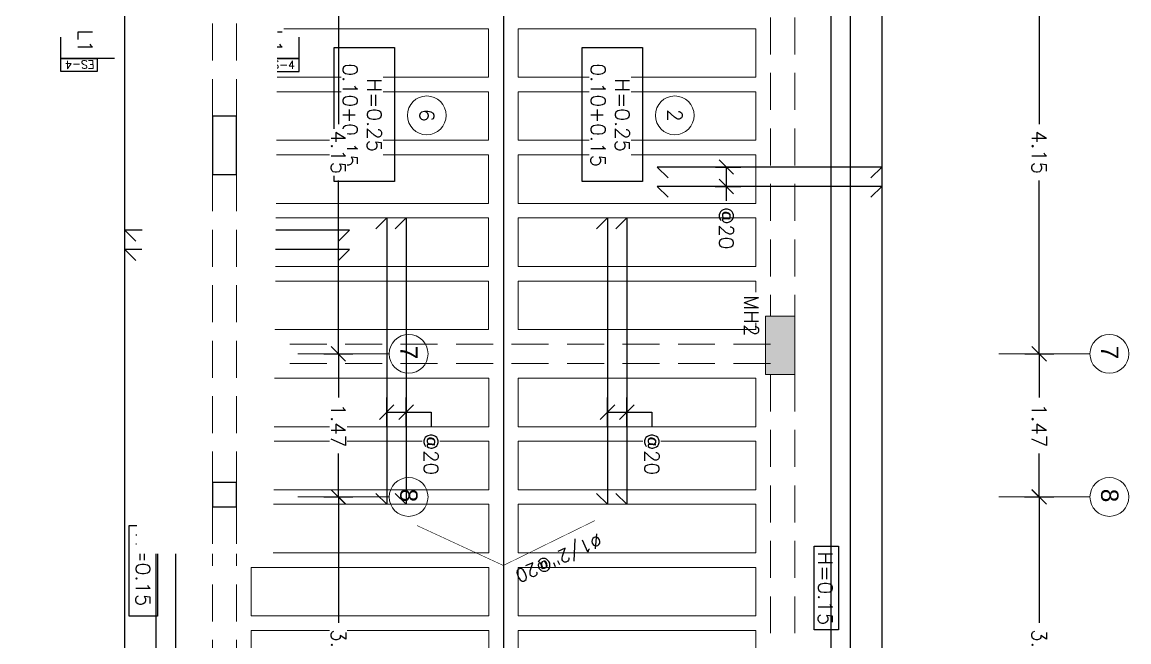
# Model space of a CAD drawing. Header units: metres. Extents: x -44 to 358, y -246 to 48.
# Drawn here: x 160.66 to 172.06, y -194.95 to -188.57 of the extents above; entities that cross this region are included whole.
import ezdxf
from ezdxf.enums import TextEntityAlignment as Align

# ---------------------------------------------------------------- set-up
doc = ezdxf.new("R2010")
doc.units = ezdxf.units.M
doc.header["$LTSCALE"] = 0.3
doc.header["$PDMODE"] = 3
doc.linetypes.add('Grid Line 1_2_', pattern=[22.225, 12.7, -3.175, 3.175, -3.175])
doc.linetypes.add('HIDDEN', pattern=[9.525, 6.35, -3.175])
for name, color, linetype, lineweight in [('0-S-GRID', 1, 'Continuous', 9), ('0-S-GRID-IDEN', 1, 'Continuous', 9), ('BOVEDILLA', 8, 'Continuous', 5), ('Columnas', 7, 'Continuous', 18), ('VIGAS', 1, 'HIDDEN', 15)]:
    doc.layers.add(name, color=color, linetype=linetype, lineweight=lineweight)
for name, color, linetype in [('ACERO', 5, 'Continuous'), ('BP', 3, 'Continuous'), ('DIMCOL', 4, 'Continuous'), ('DIMTEXTO', 4, 'Continuous'), ('HATCH', 8, 'Continuous'), ('REBAR', 5, 'Continuous'), ('TEXTOS', 4, 'Continuous')]:
    doc.layers.add(name, color=color, linetype=linetype)
doc.styles.add('Arial_2', font='arial.ttf', dxfattribs={"height": 0.2})
doc.styles.add('SMPLEX', font='simplex.shx')
doc.dimstyles.new('DIM-75', dxfattribs={"dimscale": 0.75, "dimtxt": 0.2, "dimasz": 0.2, "dimexe": 0.2, "dimexo": 0.2, "dimgap": 0.1, "dimtad": 0, "dimtih": 1, "dimtoh": 1, "dimzin": 0, "dimdsep": 46, "dimtxsty": 'SMPLEX', "dimblk1": 'OBLIQUE', "dimblk2": 'OBLIQUE', "dimsah": 1, "dimcen": 0.2, "dimclrd": 4, "dimclre": 4, "dimclrt": 4, "dimadec": 0, "dimazin": 0, "dimtfac": 1, "dimtmove": 0, "dimatfit": 3, "dimldrblk": 'OBLIQUE', "dimfxl": 0.2, "dimfxlon": 1, "dimtfill": 1, "dimtolj": 1, "dimtzin": 0, "dimarcsym": 0})

# ---------------------------------------------------------------- blocks, each defined once
blk = doc.blocks.new('_OBLIQUE')
at = {"color": 0, "linetype": 'ByBlock'}
blk.add_line((-0.5, -0.5), (0.5, 0.5), dxfattribs=at)
blk = doc.blocks.new('*D1822')
at = {"layer": 'DEFPOINTS', "color": 0, "ltscale": 0.05, "transparency": 16777216}
for p in [(121.919, -17.509), (117.768, -17.925), (121.919, -17.925)]:
    blk.add_point(p, dxfattribs=at)
at = {"layer": 'DIMTEXTO', "color": 4, "lineweight": -2, "ltscale": 0.05, "transparency": 16777216}
for p, q in [((117.768, -17.659), (117.768, -17.359)), ((121.919, -17.659), (121.919, -17.359)), ((117.768, -17.509), (119.554, -17.509)), ((121.919, -17.509), (120.133, -17.509))]:
    blk.add_line(p, q, dxfattribs=at)
at = {"layer": 'DIMTEXTO', "color": 4, "lineweight": -2, "ltscale": 0.05, "transparency": 16777216, "xscale": 0.15, "yscale": 0.15, "zscale": 0.15, "rotation": 180}
blk.add_blockref('_OBLIQUE', (117.768, -17.509), dxfattribs=at)
at = {"layer": 'DIMTEXTO', "color": 4, "lineweight": -2, "ltscale": 0.05, "transparency": 16777216, "xscale": 0.15, "yscale": 0.15, "zscale": 0.15}
blk.add_blockref('_OBLIQUE', (121.919, -17.509), dxfattribs=at)
at = {"layer": 'DIMTEXTO', "color": 4, "ltscale": 0.05, "transparency": 16777216, "insert": (119.843, -17.509), "char_height": 0.15, "attachment_point": 5, "style": 'SMPLEX', "bg_fill": 3, "box_fill_scale": 1.1, "bg_fill_color": 256, "bg_fill_true_color": 13158600, "bg_fill_transparency": 0}
blk.add_mtext('\\A1;4.15', dxfattribs=at)
blk = doc.blocks.new('*D1823')
at = {"layer": 'DEFPOINTS', "color": 0, "ltscale": 0.2, "transparency": 16777216}
for p in [(123.393, -17.509), (121.919, -17.925), (123.393, -17.925)]:
    blk.add_point(p, dxfattribs=at)
at = {"layer": 'DIMTEXTO', "color": 4, "lineweight": -2, "ltscale": 0.2, "transparency": 16777216}
for p, q in [((121.919, -17.659), (121.919, -17.359)), ((123.393, -17.659), (123.393, -17.359)), ((121.919, -17.509), (122.367, -17.509)), ((123.393, -17.509), (122.945, -17.509))]:
    blk.add_line(p, q, dxfattribs=at)
at = {"layer": 'DIMTEXTO', "color": 4, "lineweight": -2, "ltscale": 0.2, "transparency": 16777216, "xscale": 0.15, "yscale": 0.15, "zscale": 0.15, "rotation": 180}
blk.add_blockref('_OBLIQUE', (121.919, -17.509), dxfattribs=at)
at = {"layer": 'DIMTEXTO', "color": 4, "lineweight": -2, "ltscale": 0.2, "transparency": 16777216, "xscale": 0.15, "yscale": 0.15, "zscale": 0.15}
blk.add_blockref('_OBLIQUE', (123.393, -17.509), dxfattribs=at)
at = {"layer": 'DIMTEXTO', "color": 4, "ltscale": 0.2, "transparency": 16777216, "insert": (122.656, -17.509), "char_height": 0.15, "attachment_point": 5, "style": 'SMPLEX', "bg_fill": 3, "box_fill_scale": 1.1, "bg_fill_color": 256, "bg_fill_true_color": 13158600, "bg_fill_transparency": 0}
blk.add_mtext('\\A1;1.47', dxfattribs=at)
blk = doc.blocks.new('*D1824')
at = {"layer": 'DEFPOINTS', "color": 0, "ltscale": 0.2, "transparency": 16777216}
for p in [(126.568, -17.509), (123.393, -17.925), (126.568, -17.925)]:
    blk.add_point(p, dxfattribs=at)
at = {"layer": 'DIMTEXTO', "color": 4, "lineweight": -2, "ltscale": 0.2, "transparency": 16777216}
for p, q in [((123.393, -17.659), (123.393, -17.359)), ((126.568, -17.659), (126.568, -17.359)), ((123.393, -17.509), (124.691, -17.509)), ((126.568, -17.509), (125.27, -17.509))]:
    blk.add_line(p, q, dxfattribs=at)
at = {"layer": 'DIMTEXTO', "color": 4, "lineweight": -2, "ltscale": 0.2, "transparency": 16777216, "xscale": 0.15, "yscale": 0.15, "zscale": 0.15, "rotation": 180}
blk.add_blockref('_OBLIQUE', (123.393, -17.509), dxfattribs=at)
at = {"layer": 'DIMTEXTO', "color": 4, "lineweight": -2, "ltscale": 0.2, "transparency": 16777216, "xscale": 0.15, "yscale": 0.15, "zscale": 0.15}
blk.add_blockref('_OBLIQUE', (126.568, -17.509), dxfattribs=at)
at = {"layer": 'DIMTEXTO', "color": 4, "ltscale": 0.2, "transparency": 16777216, "insert": (124.981, -17.509), "char_height": 0.15, "attachment_point": 5, "style": 'SMPLEX', "bg_fill": 3, "box_fill_scale": 1.1, "bg_fill_color": 256, "bg_fill_true_color": 13158600, "bg_fill_transparency": 0}
blk.add_mtext('\\A1;3.18', dxfattribs=at)
blk = doc.blocks.new('A$C29cb555f')
at = {"layer": 'HATCH'}
h = blk.add_hatch(color=256, dxfattribs=at)
h.dxf.hatch_style = 1
h.paths.add_polyline_path([(14.263, 20.208), (14.263, 19.908), (14.863, 19.908), (14.863, 20.208)])
h = blk.add_hatch(color=256, dxfattribs=at)
h.dxf.hatch_style = 1
h.paths.add_polyline_path([(12.201, 14.458), (12.201, 14.208), (12.801, 14.208), (12.801, 14.458)])
h = blk.add_hatch(color=256, dxfattribs=at)
h.dxf.hatch_style = 1
h.paths.add_polyline_path([(15.976, 14.208), (16.226, 14.208), (16.226, 14.458), (15.976, 14.458)])
at = {"layer": 'Columnas'}
for points in [[(14.263, 20.208), (14.263, 19.908), (14.863, 19.908), (14.863, 20.208)], [(12.201, 14.458), (12.201, 14.208), (12.801, 14.208), (12.801, 14.458)], [(15.976, 14.208), (16.226, 14.208), (16.226, 14.458), (15.976, 14.458)]]:
    blk.add_lwpolyline(points, close=True, dxfattribs=at)
at = {"layer": 'DIMTEXTO', "ltscale": 0.2, "char_height": 0.15, "attachment_point": 1, "style": 'SMPLEX', "bg_fill": 3, "box_fill_scale": 1.2, "bg_fill_color": 256, "bg_fill_transparency": 0}
for s, insert in [('C4', (12.412, 14.104)), ('C5', (15.976, 14.104))]:
    blk.add_mtext_dynamic_manual_height_columns(s, width=0.23091, gutter_width=0.25, heights=[0], dxfattribs=dict(at, insert=insert))
at = {"layer": 'DIMTEXTO', "ltscale": 0.2, "insert": (14.047, 19.836), "char_height": 0.15, "attachment_point": 1, "style": 'SMPLEX', "bg_fill": 3, "box_fill_scale": 1.2, "bg_fill_color": 256, "bg_fill_transparency": 0}
blk.add_mtext_dynamic_manual_height_columns('MH2', width=0.25407, gutter_width=0.25, heights=[0], dxfattribs=at)
blk = doc.blocks.new('*D1842')
at = {"layer": 'DEFPOINTS', "color": 0, "transparency": 16777216}
for p in [(119.994, -20.733), (119.994, -20.994), (120.194, -20.999)]:
    blk.add_point(p, dxfattribs=at)
at = {"layer": 'DIMTEXTO', "color": 4, "lineweight": -2, "transparency": 16777216}
for p, q in [((119.994, -20.844), (119.994, -20.583)), ((120.194, -20.849), (120.194, -20.583)), ((119.994, -20.733), (120.194, -20.733)), ((120.194, -20.733), (120.344, -20.733))]:
    blk.add_line(p, q, dxfattribs=at)
at = {"layer": 'DIMTEXTO', "color": 4, "lineweight": -2, "transparency": 16777216, "xscale": 0.15, "yscale": 0.15, "zscale": 0.15, "rotation": 180}
blk.add_blockref('_OBLIQUE', (119.994, -20.733), dxfattribs=at)
at = {"layer": 'DIMTEXTO', "color": 4, "lineweight": -2, "transparency": 16777216, "xscale": 0.15, "yscale": 0.15, "zscale": 0.15}
blk.add_blockref('_OBLIQUE', (120.194, -20.733), dxfattribs=at)
at = {"layer": 'DIMTEXTO', "color": 4, "transparency": 16777216, "insert": (120.626, -20.733), "char_height": 0.15, "attachment_point": 5, "style": 'SMPLEX', "bg_fill": 3, "box_fill_scale": 1.1, "bg_fill_color": 256, "bg_fill_true_color": 13158600, "bg_fill_transparency": 0}
blk.add_mtext('\\A1;@20', dxfattribs=at)
blk = doc.blocks.new('*U1853')
at = {"layer": 'BOVEDILLA'}
blk.add_lwpolyline([(-0.25, 1.224), (0.25, 1.224), (0.25, -1.224), (-0.25, -1.224)], close=True, dxfattribs=at)
blk = doc.blocks.new('*U1854')
at = {"layer": 'BOVEDILLA', "color": 0, "linetype": 'ByBlock', "lineweight": -2, "transparency": 16777216}
for p in [(0, 0), (0.65, 0), (1.3, 0), (1.95, 0), (2.6, 0), (3.25, 0), (3.9, 0), (4.55, 0), (5.2, 0), (5.85, 0), (6.5, 0), (7.15, 0)]:
    blk.add_blockref('*U1853', p, dxfattribs=at)
blk = doc.blocks.new('*U1855')
at = {"layer": 'BOVEDILLA'}
blk.add_lwpolyline([(-0.25, 1.224), (0.25, 1.224), (0.25, -1.224), (-0.25, -1.224)], close=True, dxfattribs=at)
blk = doc.blocks.new('*U1856')
at = {"layer": 'BOVEDILLA', "color": 0, "linetype": 'ByBlock', "lineweight": -2, "transparency": 16777216}
for p in [(0, 0), (0.65, 0), (1.3, 0), (1.95, 0), (2.6, 0), (3.25, 0), (3.9, 0), (4.55, 0), (5.2, 0), (5.85, 0), (6.5, 0), (7.15, 0), (7.8, 0)]:
    blk.add_blockref('*U1855', p, dxfattribs=at)
blk = doc.blocks.new('*D1857')
at = {"layer": 'DEFPOINTS', "color": 0, "transparency": 16777216}
for p in [(120.644, -26.219), (120.644, -26.481), (120.844, -26.485)]:
    blk.add_point(p, dxfattribs=at)
at = {"layer": 'DIMTEXTO', "color": 4, "lineweight": -2, "transparency": 16777216}
for p, q in [((120.644, -26.331), (120.644, -26.069)), ((120.844, -26.335), (120.844, -26.069)), ((120.644, -26.219), (120.844, -26.219)), ((120.844, -26.219), (120.994, -26.219))]:
    blk.add_line(p, q, dxfattribs=at)
at = {"layer": 'DIMTEXTO', "color": 4, "lineweight": -2, "transparency": 16777216, "xscale": 0.15, "yscale": 0.15, "zscale": 0.15, "rotation": 180}
blk.add_blockref('_OBLIQUE', (120.644, -26.219), dxfattribs=at)
at = {"layer": 'DIMTEXTO', "color": 4, "lineweight": -2, "transparency": 16777216, "xscale": 0.15, "yscale": 0.15, "zscale": 0.15}
blk.add_blockref('_OBLIQUE', (120.844, -26.219), dxfattribs=at)
at = {"layer": 'DIMTEXTO', "color": 4, "transparency": 16777216, "insert": (121.277, -26.219), "char_height": 0.15, "attachment_point": 5, "style": 'SMPLEX', "bg_fill": 3, "box_fill_scale": 1.1, "bg_fill_color": 256, "bg_fill_true_color": 13158600, "bg_fill_transparency": 0}
blk.add_mtext('\\A1;@20', dxfattribs=at)
blk = doc.blocks.new('*D1860')
at = {"layer": 'DEFPOINTS', "color": 0, "transparency": 16777216}
for p in [(123.053, -24.032), (122.52, -24.232), (123.053, -24.232)]:
    blk.add_point(p, dxfattribs=at)
at = {"layer": 'DIMTEXTO', "color": 4, "lineweight": -2, "transparency": 16777216}
for p, q in [((122.52, -24.032), (122.52, -23.775)), ((122.52, -23.775), (122.67, -23.775)), ((122.67, -24.032), (122.37, -24.032)), ((122.52, -24.232), (122.52, -24.032)), ((122.67, -24.232), (122.37, -24.232))]:
    blk.add_line(p, q, dxfattribs=at)
at = {"layer": 'DIMTEXTO', "color": 4, "lineweight": -2, "transparency": 16777216, "xscale": 0.15, "yscale": 0.15, "zscale": 0.15}
for p, rotation in [((122.52, -24.032), 90), ((122.52, -24.232), 270)]:
    blk.add_blockref('_OBLIQUE', p, dxfattribs=dict(at, rotation=rotation))
at = {"layer": 'DIMTEXTO', "color": 4, "transparency": 16777216, "insert": (122.952, -23.775), "char_height": 0.15, "attachment_point": 5, "style": 'SMPLEX', "bg_fill": 3, "box_fill_scale": 1.1, "bg_fill_color": 256, "bg_fill_true_color": 13158600, "bg_fill_transparency": 0}
blk.add_mtext('\\A1;@20', dxfattribs=at)
blk = doc.blocks.new('*D1861')
at = {"layer": 'DEFPOINTS', "color": 0, "transparency": 16777216}
for p in [(123.053, -21.757), (122.52, -21.957), (123.053, -21.957)]:
    blk.add_point(p, dxfattribs=at)
at = {"layer": 'DIMTEXTO', "color": 4, "lineweight": -2, "transparency": 16777216}
for p, q in [((122.52, -21.757), (122.52, -21.5)), ((122.52, -21.5), (122.67, -21.5)), ((122.67, -21.757), (122.37, -21.757)), ((122.52, -21.957), (122.52, -21.757)), ((122.67, -21.957), (122.37, -21.957))]:
    blk.add_line(p, q, dxfattribs=at)
at = {"layer": 'DIMTEXTO', "color": 4, "lineweight": -2, "transparency": 16777216, "xscale": 0.15, "yscale": 0.15, "zscale": 0.15}
for p, rotation in [((122.52, -21.757), 90), ((122.52, -21.957), 270)]:
    blk.add_blockref('_OBLIQUE', p, dxfattribs=dict(at, rotation=rotation))
at = {"layer": 'DIMTEXTO', "color": 4, "transparency": 16777216, "insert": (122.952, -21.5), "char_height": 0.15, "attachment_point": 5, "style": 'SMPLEX', "bg_fill": 3, "box_fill_scale": 1.1, "bg_fill_color": 256, "bg_fill_true_color": 13158600, "bg_fill_transparency": 0}
blk.add_mtext('\\A1;@20', dxfattribs=at)
blk = doc.blocks.new('*D1948')
at = {"layer": 'DEFPOINTS', "color": 0, "ltscale": 0.05, "transparency": 16777216}
for p in [(79.567, -24.729), (75.416, -25.146), (79.567, -25.146)]:
    blk.add_point(p, dxfattribs=at)
at = {"layer": 'DIMTEXTO', "color": 4, "lineweight": -2, "ltscale": 0.05, "transparency": 16777216}
for p, q in [((75.416, -24.879), (75.416, -24.579)), ((79.567, -24.879), (79.567, -24.579)), ((75.416, -24.729), (77.202, -24.729)), ((79.567, -24.729), (77.781, -24.729))]:
    blk.add_line(p, q, dxfattribs=at)
at = {"layer": 'DIMTEXTO', "color": 4, "lineweight": -2, "ltscale": 0.05, "transparency": 16777216, "xscale": 0.15, "yscale": 0.15, "zscale": 0.15, "rotation": 180}
blk.add_blockref('_OBLIQUE', (75.416, -24.729), dxfattribs=at)
at = {"layer": 'DIMTEXTO', "color": 4, "lineweight": -2, "ltscale": 0.05, "transparency": 16777216, "xscale": 0.15, "yscale": 0.15, "zscale": 0.15}
blk.add_blockref('_OBLIQUE', (79.567, -24.729), dxfattribs=at)
at = {"layer": 'DIMTEXTO', "color": 4, "ltscale": 0.05, "transparency": 16777216, "insert": (77.491, -24.729), "char_height": 0.15, "attachment_point": 5, "style": 'SMPLEX', "bg_fill": 3, "box_fill_scale": 1.1, "bg_fill_color": 256, "bg_fill_true_color": 13158600, "bg_fill_transparency": 0}
blk.add_mtext('\\A1;4.15', dxfattribs=at)
blk = doc.blocks.new('*D1944')
at = {"layer": 'DEFPOINTS', "color": 0, "ltscale": 0.2, "transparency": 16777216}
for p in [(81.041, -24.729), (79.567, -25.146), (81.041, -25.146)]:
    blk.add_point(p, dxfattribs=at)
at = {"layer": 'DIMTEXTO', "color": 4, "lineweight": -2, "ltscale": 0.2, "transparency": 16777216}
for p, q in [((79.567, -24.879), (79.567, -24.579)), ((81.041, -24.879), (81.041, -24.579)), ((79.567, -24.729), (80.015, -24.729)), ((81.041, -24.729), (80.593, -24.729))]:
    blk.add_line(p, q, dxfattribs=at)
at = {"layer": 'DIMTEXTO', "color": 4, "lineweight": -2, "ltscale": 0.2, "transparency": 16777216, "xscale": 0.15, "yscale": 0.15, "zscale": 0.15, "rotation": 180}
blk.add_blockref('_OBLIQUE', (79.567, -24.729), dxfattribs=at)
at = {"layer": 'DIMTEXTO', "color": 4, "lineweight": -2, "ltscale": 0.2, "transparency": 16777216, "xscale": 0.15, "yscale": 0.15, "zscale": 0.15}
blk.add_blockref('_OBLIQUE', (81.041, -24.729), dxfattribs=at)
at = {"layer": 'DIMTEXTO', "color": 4, "ltscale": 0.2, "transparency": 16777216, "insert": (80.304, -24.729), "char_height": 0.15, "attachment_point": 5, "style": 'SMPLEX', "bg_fill": 3, "box_fill_scale": 1.1, "bg_fill_color": 256, "bg_fill_true_color": 13158600, "bg_fill_transparency": 0}
blk.add_mtext('\\A1;1.47', dxfattribs=at)
blk = doc.blocks.new('*D1945')
at = {"layer": 'DEFPOINTS', "color": 0, "ltscale": 0.2, "transparency": 16777216}
for p in [(84.216, -24.729), (81.041, -25.146), (84.216, -25.146)]:
    blk.add_point(p, dxfattribs=at)
at = {"layer": 'DIMTEXTO', "color": 4, "lineweight": -2, "ltscale": 0.2, "transparency": 16777216}
for p, q in [((81.041, -24.879), (81.041, -24.579)), ((84.216, -24.879), (84.216, -24.579)), ((81.041, -24.729), (82.339, -24.729)), ((84.216, -24.729), (82.918, -24.729))]:
    blk.add_line(p, q, dxfattribs=at)
at = {"layer": 'DIMTEXTO', "color": 4, "lineweight": -2, "ltscale": 0.2, "transparency": 16777216, "xscale": 0.15, "yscale": 0.15, "zscale": 0.15, "rotation": 180}
blk.add_blockref('_OBLIQUE', (81.041, -24.729), dxfattribs=at)
at = {"layer": 'DIMTEXTO', "color": 4, "lineweight": -2, "ltscale": 0.2, "transparency": 16777216, "xscale": 0.15, "yscale": 0.15, "zscale": 0.15}
blk.add_blockref('_OBLIQUE', (84.216, -24.729), dxfattribs=at)
at = {"layer": 'DIMTEXTO', "color": 4, "ltscale": 0.2, "transparency": 16777216, "insert": (82.629, -24.729), "char_height": 0.15, "attachment_point": 5, "style": 'SMPLEX', "bg_fill": 3, "box_fill_scale": 1.1, "bg_fill_color": 256, "bg_fill_true_color": 13158600, "bg_fill_transparency": 0}
blk.add_mtext('\\A1;3.18', dxfattribs=at)
blk = doc.blocks.new('A$Cefc2a90e')
at = {"layer": '0-S-GRID', "linetype": 'Grid Line 1_2_'}
for p, q in [((9.735, 24.643), (9.735, 23.703)), ((9.735, 24.643), (9.735, 23.703)), ((11.209, 24.643), (11.209, 23.703)), ((11.209, 24.643), (11.209, 23.703))]:
    blk.add_line(p, q, dxfattribs=at)
at = {"layer": '0-S-GRID-IDEN'}
for centre in [(9.735, 24.843), (11.209, 24.843)]:
    blk.add_circle(centre, 0.2, dxfattribs=at)
at = {"layer": 'ACERO'}
blk.add_line((29.315, 22.175), (2.596, 22.175), dxfattribs=at)
at = {"layer": 'BP', "ltscale": 0.2}
for p, q in [((1.984, 22.499), (30.034, 22.499)), ((5.884, 18.599), (20.684, 18.599)), ((16.731, 14.699), (1.984, 14.699))]:
    blk.add_line(p, q, dxfattribs=at)
at = {"layer": 'VIGAS', "ltscale": 0.2}
for p, q in [((3.984, 21.601), (9.347, 21.601)), ((9.947, 21.601), (18.484, 21.601)), ((3.984, 21.351), (9.347, 21.351)), ((9.635, 21.351), (9.635, 15.851)), ((9.835, 21.351), (9.835, 15.851)), ((9.947, 21.351), (18.484, 21.351)), ((7.285, 15.851), (3.984, 15.851)), ((17.634, 15.851), (7.885, 15.851)), ((7.285, 15.601), (3.984, 15.601)), ((17.634, 15.601), (7.885, 15.601))]:
    blk.add_line(p, q, dxfattribs=at)
at = {"layer": 'DIMTEXTO', "char_height": 0.179, "width": 0.16835, "attachment_point": 3, "style": 'Arial_2'}
for s, insert in [('7', (9.789, 24.936)), ('8', (11.264, 24.936))]:
    blk.add_mtext(s, dxfattribs=dict(at, insert=insert))
at = {"layer": 'DIMTEXTO', "color": 4, "insert": (12.153, 21.916), "char_height": 0.15, "attachment_point": 5, "rotation": 0, "style": 'SMPLEX', "bg_fill": 3, "box_fill_scale": 1.1, "bg_fill_color": 256, "bg_fill_true_color": 13158600, "bg_fill_transparency": 0}
blk.add_mtext('\\A1;H=0.15', dxfattribs=at)
at = {"layer": 'ACERO'}
blk.add_line((29.315, 21.975), (2.596, 21.975), dxfattribs=at)
at = {"layer": 'DIMTEXTO', "color": 4}
blk.add_lwpolyline([(11.717, 22.051), (12.577, 22.051), (12.577, 21.802), (11.717, 21.802)], close=True, dxfattribs=at)
at = {"layer": 'DIMTEXTO', "ltscale": 0.2}
blk.add_blockref('A$C29cb555f', (-4.916, 1.393), dxfattribs=at)
at = {"layer": 'DIMTEXTO', "color": 1, "ltscale": 0.05}
dim = blk.add_linear_dim(base=(9.735, 24.12), p1=(5.584, 23.703), p2=(9.735, 23.703), dimstyle='DIM-75', override={"dimtmove": 1}, dxfattribs=at)
dim.commit()
dim.dimension.update_dxf_attribs({"geometry": '*D1822', "text_midpoint": (7.66, 24.12), "insert": (-112.184, 41.629)})
at = {"layer": '0-S-GRID-IDEN'}
for centre in [(7.278, 20.365), (7.278, 17.81)]:
    blk.add_circle(centre, 0.2, dxfattribs=at)
at = {"layer": 'ACERO'}
for p, q in [((16.912, 15.223), (2.596, 15.223)), ((16.912, 15.023), (2.596, 15.023))]:
    blk.add_line(p, q, dxfattribs=at)
for points in [[(7.922, 22.386), (7.81, 22.499), (7.81, 20.185), (7.922, 20.297)], [(8.122, 22.386), (8.01, 22.499), (8.01, 20.185), (8.122, 20.297)], [(8.447, 19.759), (8.335, 19.872), (11.285, 19.872), (11.172, 19.759)], [(8.447, 19.559), (8.335, 19.672), (11.285, 19.672), (11.172, 19.559)], [(8.447, 17.484), (8.335, 17.597), (11.285, 17.597), (11.172, 17.484)], [(8.447, 17.284), (8.335, 17.397), (11.285, 17.397), (11.172, 17.284)], [(8.573, 16.9), (8.461, 17.013), (8.461, 14.699), (8.573, 14.811)], [(8.773, 16.9), (8.661, 17.013), (8.661, 14.699), (8.773, 14.811)]]:
    blk.add_lwpolyline(points, dxfattribs=at)
at = {"layer": 'BOVEDILLA'}
for points in [[(6.885, 21.199), (6.385, 21.199), (6.385, 18.751), (6.885, 18.751)], [(7.535, 21.199), (7.035, 21.199), (7.035, 18.751), (7.535, 18.751)], [(9.485, 21.199), (8.985, 21.199), (8.985, 18.751), (9.485, 18.751)], [(6.885, 15.999), (6.385, 15.999), (6.385, 18.447), (6.885, 18.447)], [(7.535, 15.999), (7.035, 15.999), (7.035, 18.447), (7.535, 18.447)], [(8.185, 15.999), (7.685, 15.999), (7.685, 18.447), (8.185, 18.447)], [(8.835, 15.999), (8.335, 15.999), (8.335, 18.447), (8.835, 18.447)], [(9.485, 15.999), (8.985, 15.999), (8.985, 18.447), (9.485, 18.447)]]:
    blk.add_lwpolyline(points, close=True, dxfattribs=at)
at = {"layer": 'DIMTEXTO', "ltscale": 0.2}
for points in [[(6.579, 20.031), (7.959, 20.031), (7.959, 19.411), (6.579, 19.411)], [(6.579, 17.476), (7.959, 17.476), (7.959, 16.856), (6.579, 16.856)]]:
    blk.add_lwpolyline(points, close=True, dxfattribs=at)
at = {"layer": 'REBAR', "color": 6, "const_width": 0.00576}
blk.add_lwpolyline([(11.504, 17.71), (11.915, 18.599), (11.453, 19.541)], dxfattribs=at)
at = {"layer": 'TEXTOS', "color": 6, "linetype": 'Continuous', "ltscale": 0.01}
for p, q in [((6.827, 16.497), (6.473, 16.497)), ((6.827, 14.039), (6.473, 14.039))]:
    blk.add_line(p, q, dxfattribs=at)
at = {"layer": 'TEXTOS', "color": 5, "linetype": 'Continuous', "ltscale": 0.01}
for p, q in [((6.691, 15.943), (6.691, 16.497)), ((6.691, 14.593), (6.691, 14.039))]:
    blk.add_line(p, q, dxfattribs=at)
at = {"layer": 'TEXTOS', "color": 8, "linetype": 'Continuous', "ltscale": 0.01}
for points in [[(6.827, 16.497), (6.691, 16.497), (6.691, 16.121), (6.827, 16.121)], [(6.827, 14.039), (6.691, 14.039), (6.691, 14.415), (6.827, 14.415)]]:
    blk.add_lwpolyline(points, close=True, dxfattribs=at)
at = {"layer": 'BOVEDILLA'}
blk.add_blockref('*U1854', (10.235, 17.225), dxfattribs=at)
at = {"layer": 'DIMTEXTO', "style": 'SMPLEX'}
for s, p in [('2', (7.278, 20.365)), ('6', (7.278, 17.81))]:
    blk.add_text(s, height=0.15, dxfattribs=at).set_placement(p, align=Align.MIDDLE_CENTER)
at = {"layer": 'TEXTOS', "color": 4, "ltscale": 0.5, "char_height": 0.0825, "attachment_point": 5, "style": 'SMPLEX'}
for insert, rotation in [((6.755, 16.302), 89.2226), ((6.755, 14.235), 270.7774)]:
    blk.add_mtext('ES-4', dxfattribs=dict(at, insert=insert, rotation=rotation))
at = {"layer": 'DIMTEXTO', "ltscale": 0.2}
dim = blk.add_linear_dim(base=(11.209, 24.12), p1=(9.735, 23.703), p2=(11.209, 23.703), dimstyle='DIM-75', override={"dimtmove": 1}, dxfattribs=at)
dim.commit()
dim.dimension.update_dxf_attribs({"geometry": '*D1823', "text_midpoint": (10.472, 24.12), "insert": (-112.184, 41.629)})
blk.add_wipeout([(10.229, 13.984), (15.431, 13.927), (15.355, 9.053), (10.267, 9.205)])
at = {"layer": 'DIMCOL', "color": 4, "insert": (11.819, 19.161), "char_height": 0.135, "attachment_point": 5, "rotation": 294.2932, "style": 'SMPLEX', "bg_fill": 3, "box_fill_scale": 1.1, "bg_fill_color": 256, "bg_fill_true_color": 13158600, "bg_fill_transparency": 0}
blk.add_mtext('\\A1;∅1/2"@20', dxfattribs=at)
at = {"layer": 'DIMTEXTO', "color": 4, "char_height": 0.15, "attachment_point": 5, "rotation": 0, "style": 'SMPLEX', "bg_fill": 3, "box_fill_scale": 1.1, "bg_fill_color": 256, "bg_fill_true_color": 13158600, "bg_fill_transparency": 0}
for s, insert in [('\\A1;H=0.25\\P0.10+0.15', (7.277, 17.145)), ('\\A1;H=0.15', (11.958, 14.886))]:
    blk.add_mtext(s, dxfattribs=dict(at, insert=insert))
at = {"layer": 'DIMTEXTO', "color": 4, "lineweight": -3, "char_height": 0.15, "attachment_point": 5, "style": 'SMPLEX', "bg_fill": 3, "box_fill_scale": 1.1, "bg_fill_color": 256, "bg_fill_true_color": 13158600, "bg_fill_transparency": 0}
for insert in [(6.514, 16.245), (6.514, 14.291)]:
    blk.add_mtext('L1', dxfattribs=dict(at, insert=insert))
at = {"layer": 'DIMTEXTO', "ltscale": 0.2}
dim = blk.add_linear_dim(base=(14.384343369, 24.119650487), p1=(11.209343368, 23.703444684), p2=(14.384343369, 23.703444684), dimstyle='DIM-75', override={"dimtmove": 1}, dxfattribs=at)
dim.commit()
dim.dimension.update_dxf_attribs({"geometry": '*D1824', "text_midpoint": (12.796843369, 24.119650487), "insert": (-112.1836726, 41.628606795)})
at = {"layer": 'DIMTEXTO'}
for base, p1, p2, angle, picture, middle in [((7.81, 20.896), (8.01, 20.63), (7.81, 20.634), 360, '*D1842', (8.442, 20.896)), ((10.336, 17.397), (10.869, 17.597), (10.869, 17.397), 90, '*D1860', (10.768, 17.854)), ((8.461, 15.41), (8.661, 15.144), (8.461, 15.148), 360, '*D1857', (9.093, 15.41))]:
    dim = blk.add_linear_dim(base=base, p1=p1, p2=p2, angle=angle, text='@20', dimstyle='DIM-75', dxfattribs=at)
    dim.commit()
    dim.dimension.update_dxf_attribs({"geometry": picture, "text_midpoint": middle, "dimtype": 128, "insert": (-112.184, 41.629)})
at = {"layer": 'BOVEDILLA'}
for points in [[(8.185, 21.199), (7.685, 21.199), (7.685, 18.751), (8.185, 18.751)], [(8.835, 21.199), (8.335, 21.199), (8.335, 18.751), (8.835, 18.751)]]:
    blk.add_lwpolyline(points, close=True, dxfattribs=at)
at = {"layer": 'DIMTEXTO', "color": 4}
blk.add_lwpolyline([(11.502, 15.035), (12.438, 15.035), (12.438, 14.744), (11.502, 14.744)], close=True, dxfattribs=at)
at = {"layer": 'BOVEDILLA'}
blk.add_blockref('*U1856', (10.235, 19.975), dxfattribs=at)
at = {"layer": 'DIMTEXTO', "color": 4, "insert": (7.277, 19.7), "char_height": 0.15, "attachment_point": 5, "rotation": 0, "style": 'SMPLEX', "bg_fill": 3, "box_fill_scale": 1.1, "bg_fill_color": 256, "bg_fill_true_color": 13158600, "bg_fill_transparency": 0}
blk.add_mtext('\\A1;H=0.25\\P0.10+0.15', dxfattribs=at)
at = {"layer": 'DIMTEXTO'}
dim = blk.add_linear_dim(base=(10.336, 19.672), p1=(10.869, 19.872), p2=(10.869, 19.672), angle=90, text='@20', dimstyle='DIM-75', dxfattribs=at)
dim.commit()
dim.dimension.update_dxf_attribs({"geometry": '*D1861', "text_midpoint": (10.768, 20.129), "dimtype": 128, "insert": (-112.184, 41.629)})
blk = doc.blocks.new('A$C5eafe734')
at = {"layer": 'DIMTEXTO', "ltscale": 0.2}
blk.add_blockref('A$C29cb555f', (-7.332, 0), dxfattribs=at)
at = {"layer": '0-S-GRID', "linetype": 'Grid Line 1_2_'}
for p, q in [((7.319, 16.03), (7.319, 15.09)), ((7.319, 16.03), (7.319, 15.09)), ((8.793, 16.03), (8.793, 15.09)), ((8.793, 16.03), (8.793, 15.09))]:
    blk.add_line(p, q, dxfattribs=at)
at = {"layer": '0-S-GRID-IDEN'}
for centre in [(7.319, 16.23), (8.793, 16.23)]:
    blk.add_circle(centre, 0.2, dxfattribs=at)
at = {"layer": 'DIMTEXTO', "char_height": 0.179, "width": 0.16835, "attachment_point": 3, "style": 'Arial_2'}
for s, insert in [('7', (7.373, 16.322)), ('8', (8.847, 16.322))]:
    blk.add_mtext(s, dxfattribs=dict(at, insert=insert))
blk.add_wipeout([(0, 14.908), (9.377, 14.833), (9.377, 13.427), (0.056, 13.596)])
at = {"layer": 'DIMTEXTO', "color": 1, "ltscale": 0.05}
dim = blk.add_linear_dim(base=(7.319, 15.506), p1=(3.168, 15.09), p2=(7.319, 15.09), dimstyle='DIM-75', override={"dimtmove": 1}, dxfattribs=at)
dim.commit()
dim.dimension.update_dxf_attribs({"geometry": '*D1948', "text_midpoint": (5.244, 15.506), "insert": (-72.248, 40.235)})
at = {"layer": 'DIMTEXTO', "ltscale": 0.2}
dim = blk.add_linear_dim(base=(8.793, 15.506), p1=(7.319, 15.09), p2=(8.793, 15.09), dimstyle='DIM-75', override={"dimtmove": 1}, dxfattribs=at)
dim.commit()
dim.dimension.update_dxf_attribs({"geometry": '*D1944', "text_midpoint": (8.056, 15.506), "insert": (-72.248, 40.235)})
dim = blk.add_linear_dim(base=(11.96824199, 15.50607534), p1=(8.79324198, 15.08986954), p2=(11.96824199, 15.08986954), dimstyle='DIM-75', override={"dimtmove": 1}, dxfattribs=at)
dim.commit()
dim.dimension.update_dxf_attribs({"geometry": '*D1945', "text_midpoint": (10.38074199, 15.50607534), "insert": (-72.247785, 40.23544365)})

msp = doc.modelspace()

# ---------------------------------------------------------------- block references
at = {"layer": 'DIMTEXTO', "ltscale": 0.2, "rotation": 270}
msp.add_blockref('A$Cefc2a90e', (147.0142665, -182.2511078), dxfattribs=at)

# ---------------------------------------------------------------- next in the draw order: block references
msp.add_blockref('A$C5eafe734', (148.4074297, -184.6672092), dxfattribs=at)

# ---------------------------------------------------------------- next in the draw order: linework, layer by layer
at = {"layer": 'DIMTEXTO', "color": 7, "ltscale": 0.2}
for points in [[(162.8651324, -189.5360981), (162.6151324, -189.5364256), (162.6151324, -190.1370807), (162.8651324, -190.1367532)], [(162.8651324, -193.3111062), (162.6151324, -193.3111062), (162.6151324, -193.5611062), (162.8651324, -193.5611062)]]:
    msp.add_lwpolyline(points, close=True, dxfattribs=at)
at = {"layer": 'VIGAS', "ltscale": 0.2}
for p, q in [((162.6151324, -189.5360981), (162.6151324, -186.2361062)), ((162.8651324, -189.5360981), (162.8651324, -186.2361062)), ((162.6151324, -190.1360981), (162.6151324, -193.3104511)), ((162.8651324, -190.1360981), (162.8651324, -193.3104511)), ((162.6151324, -193.5604511), (162.6151324, -194.0445305)), ((162.8651324, -193.5604511), (162.8651324, -194.0445305))]:
    msp.add_line(p, q, dxfattribs=at)

doc.saveas('drawing.dxf')
